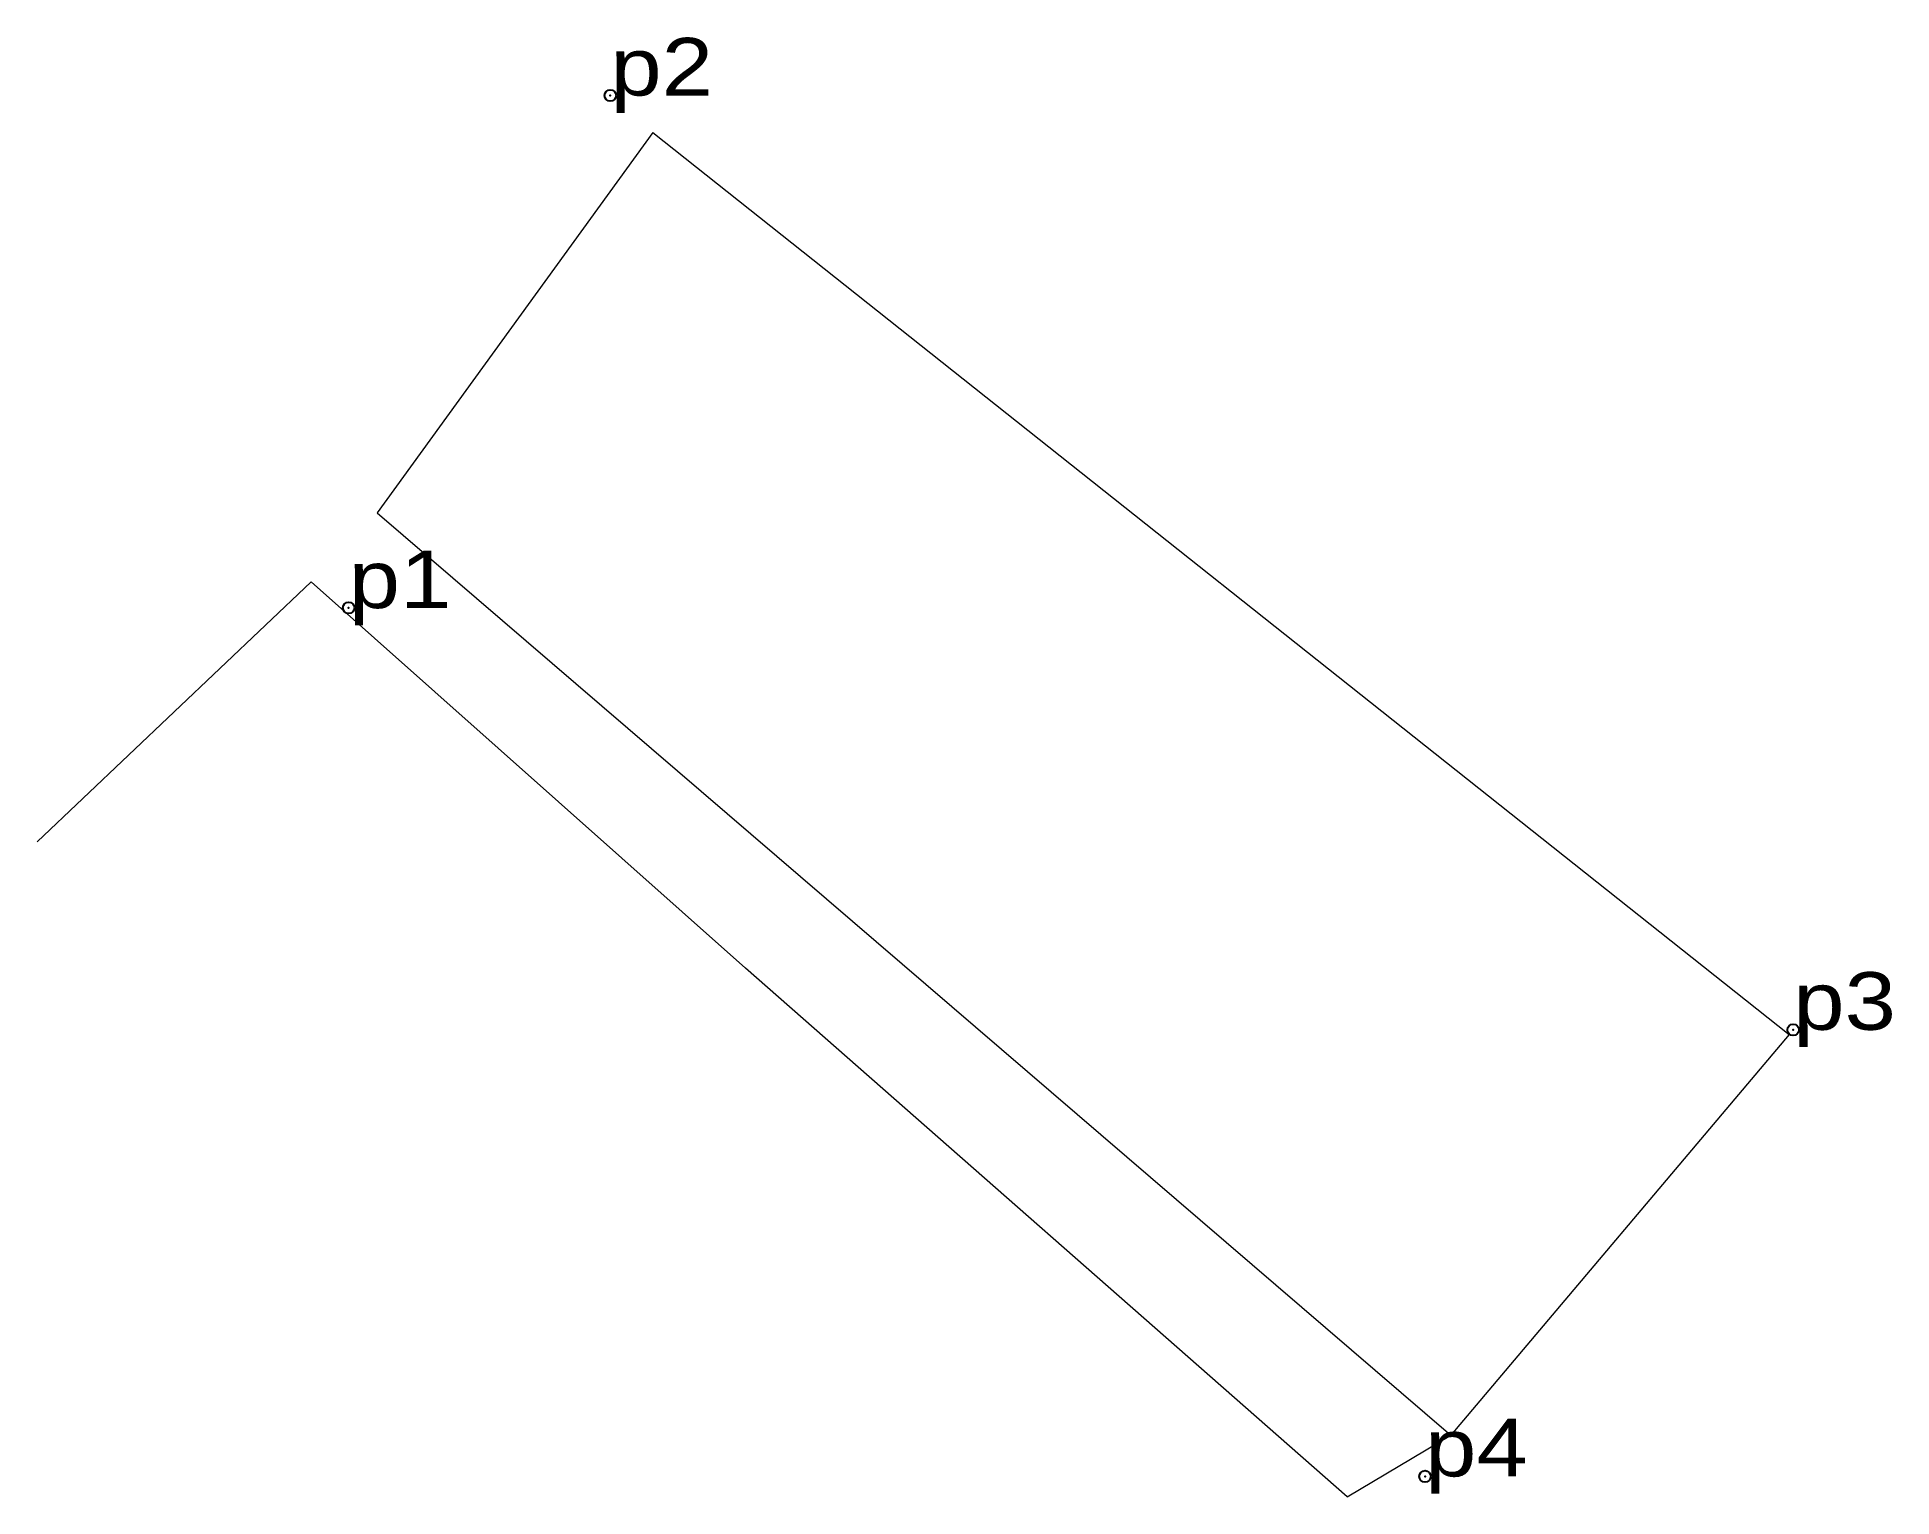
# Model space of a CAD drawing. Header units: metres. Extents: x 551332.3 to 551390.3, y 1837623.3 to 1837668.9.
import ezdxf

# ---------------------------------------------------------------- set-up
doc = ezdxf.new("R2010")
doc.units = ezdxf.units.M
doc.header["$LTSCALE"] = 0.72
doc.header["$PDMODE"] = 32
doc.header["$PDSIZE"] = 0.36
doc.layers.add('10', color=7, linetype='Continuous', lineweight=13)
doc.layers.add('36', color=7, linetype='Continuous', lineweight=13)
doc.layers.add('12', color=7, linetype='Continuous')
doc.layers.add('7', color=7, linetype='Continuous')

msp = doc.modelspace()

# ---------------------------------------------------------------- linework, layer by layer
at = {"layer": '10'}
for q in [(551354.44, 1837639.81), (551376.49, 1837625.21)]:
    msp.add_line((551373.25, 1837623.28), q, dxfattribs=at)
for points in [[(551351.54, 1837665.93), (551342.92, 1837654.04), (551376.49, 1837625.21)], [(551354.44, 1837639.81), (551340.86, 1837651.88), (551332.29, 1837643.75)]]:
    msp.add_lwpolyline(points, dxfattribs=at)
at = {"layer": '36'}
msp.add_lwpolyline([(551351.54, 1837665.93), (551387.06, 1837637.73), (551376.49, 1837625.21)], dxfattribs=at)
at = {"layer": '7'}
for p in [(551350.21, 1837667.08), (551342.03, 1837651.07), (551387.19, 1837637.88), (551375.68, 1837623.92)]:
    msp.add_point(p, dxfattribs=at)

# ---------------------------------------------------------------- texts
at = {"layer": '12', "width": 1.2}
for s, p in [('p2', (551350.21, 1837667.08)), ('p1', (551342.03, 1837651.06)), ('p3', (551387.19, 1837637.88)), ('p4', (551375.68, 1837623.92))]:
    msp.add_text(s, height=1.8, dxfattribs=at).set_placement(p)

doc.saveas('drawing.dxf')
